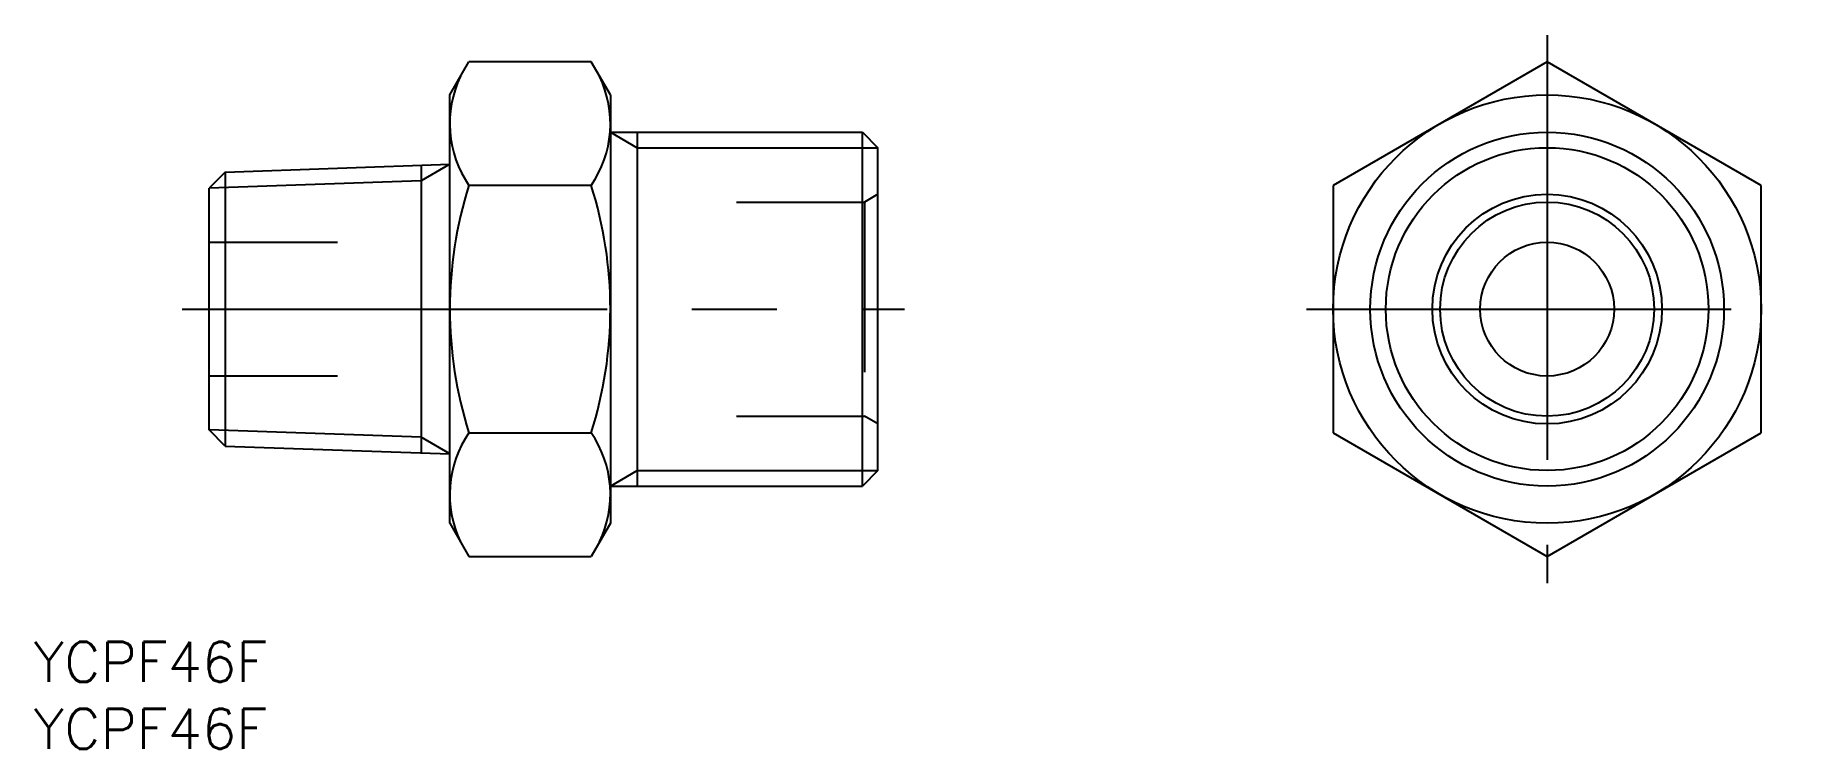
# Model space of a CAD drawing. Extents: x -113 to 18, y -33 to 20.
import ezdxf

# ---------------------------------------------------------------- set-up
doc = ezdxf.new("R2010")
doc.units = 0
doc.linetypes.add('CENTER', pattern=[50.8, 31.75, -6.35, 6.35, -6.35])
doc.linetypes.add('DASHED', pattern=[19.05, 12.7, -6.35])
doc.layers.get('0').update_dxf_attribs({"linetype": 'CONTINUOUS'})
doc.layers.add('CENTER', color=1, linetype='CENTER')
doc.styles.get("Standard").update_dxf_attribs({"font": 'txt.shx', "height": 3, "bigfont": 'bigfont.shx'})

msp = doc.modelspace()

# ---------------------------------------------------------------- linework, layer by layer
at = {"color": 7, "linetype": 'CONTINUOUS'}
for p, q in [((-82.03, 16), (-80.6, 18.48)), ((-71.46, 18.48), (-80.6, 18.48)), ((-70.03, 16), (-71.46, 18.48)), ((0, 18.48), (-16, 9.24)), ((16, 9.24), (0, 18.48)), ((-82.03, -16), (-82.03, 16)), ((-70.03, 16), (-70.03, -16)), ((-70.03, 13.22), (-51.19, 13.22)), ((-68.02, 13.22), (-68.02, -13.22)), ((-51.19, -13.22), (-51.19, 13.22)), ((-51.19, 13.22), (-50.03, 12.06)), ((-50.03, -12.06), (-50.03, 12.06)), ((-98.83, 10.23), (-82.03, 10.82)), ((-84.17, 10.75), (-84.17, -10.75)), ((-98.83, 10.23), (-100.03, 9.03)), ((-98.83, 10.23), (-98.83, -10.23)), ((-71.46, 9.24), (-80.6, 9.24)), ((-16, 9.24), (-16, -9.24)), ((16, -9.24), (16, 9.24)), ((-100.03, -9.03), (-100.03, 9.03)), ((-98.83, -10.23), (-100.03, -9.03)), ((-98.83, -10.23), (-82.03, -10.82)), ((-80.6, -9.24), (-71.46, -9.24)), ((-16, -9.24), (0, -18.48)), ((0, -18.48), (16, -9.24)), ((-50.03, -12.06), (-51.19, -13.22)), ((-70.03, -13.22), (-51.19, -13.22)), ((-82.03, -16), (-80.6, -18.48)), ((-70.03, -16), (-71.46, -18.48)), ((-80.6, -18.48), (-71.46, -18.48))]:
    msp.add_line(p, q, dxfattribs=at)
at = {"color": 3, "linetype": 'CONTINUOUS'}
for p, q in [((-70.03, 13.22), (-68.02, 12.06)), ((-68.02, 12.06), (-50.03, 12.06)), ((-82.03, 10.82), (-84.17, 9.58)), ((-84.17, 9.58), (-100.03, 9.03)), ((-84.17, -9.58), (-100.03, -9.03)), ((-82.03, -10.82), (-84.17, -9.58)), ((-70.03, -13.22), (-68.02, -12.06)), ((-68.02, -12.06), (-50.03, -12.06))]:
    msp.add_line(p, q, dxfattribs=at)
at = {"color": 3, "linetype": 'DASHED'}
for p, q in [((-60.61, 8), (-51.03, 8)), ((-50.03, 8.58), (-51.03, 8)), ((-51.03, 8), (-51.03, -8)), ((-100.03, 5), (-90.43, 5)), ((-90.43, -5), (-100.03, -5)), ((-60.61, -8), (-51.03, -8)), ((-50.03, -8.58), (-51.03, -8))]:
    msp.add_line(p, q, dxfattribs=at)
at = {"color": 7, "linetype": 'CONTINUOUS'}
for radius in [16, 13.22, 8.58, 8, 5]:
    msp.add_circle((0, 0), radius, dxfattribs=at)
at = {"color": 3, "linetype": 'CONTINUOUS'}
msp.add_circle((0, 0), 12.06, dxfattribs=at)
at = {"color": 7, "linetype": 'CONTINUOUS'}
for centre, radius, start, end in [((-73.85, 13.86), 8.18, 154.3842, 214.3842), ((-78.21, 13.86), 8.18, 325.6158, 25.6158), ((-51.46, 0), 30.57, 162.412, 197.588), ((-100.6, 0), 30.57, 342.412, 17.588), ((-73.85, -13.86), 8.18, 145.6158, 205.6158), ((-78.21, -13.86), 8.18, 334.3842, 34.3842)]:
    msp.add_arc(centre, radius, start, end, dxfattribs=at)
at = {"layer": 'CENTER', "color": 1, "linetype": 'CENTER'}
for p, q in [((0, 20.48), (0, -20.48)), ((-102.03, 0), (-48.03, 0)), ((-18, 0), (18, 0))]:
    msp.add_line(p, q, dxfattribs=at)

# ---------------------------------------------------------------- texts
at = {"color": 7, "linetype": 'CONTINUOUS'}
for p in [(-113.16, -27.86), (-113.16, -32.86)]:
    msp.add_text('YCPF46F', height=3, dxfattribs=at).set_placement(p)

doc.saveas('drawing.dxf')
